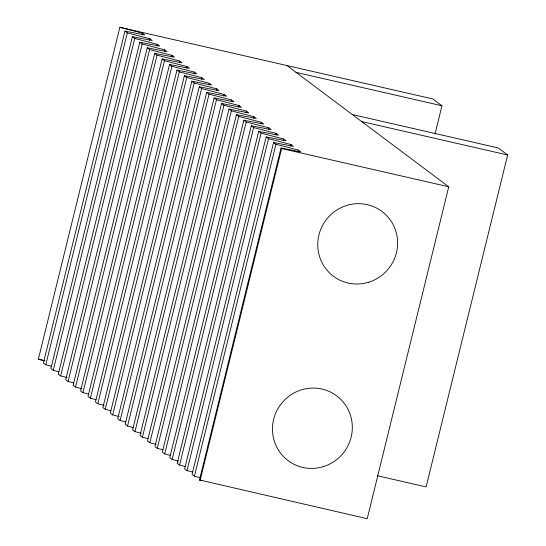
<?xml version="1.0" encoding="UTF-8"?>
<svg xmlns="http://www.w3.org/2000/svg" width="546" height="546" viewBox="0 0 546 546"><rect width="100%" height="100%" fill="white"/><g stroke="black" fill="none" stroke-linecap="round" stroke-linejoin="round"><path stroke-width="0.82" d="M44.786 360.872L38.357 359.207L119.874 27.3L432.882 98.963L441.96 105.767L435.053 133.913M119.874 27.3L142.397 33.149L144.82 34.958L124.945 31.102L43.421 363.001L45.789 364.776L51.42 366.236M45.789 364.776L127.307 32.869L124.945 31.102M127.307 32.869L149.829 38.718L152.252 40.527L132.378 36.671L50.853 368.57L53.221 370.345L58.852 371.806M53.221 370.345L134.739 38.438L132.378 36.671M134.739 38.438L157.262 44.287L159.685 46.096L139.81 42.24L58.286 374.14L60.647 375.914L67.083 377.586M141.994 34.801L142.397 33.149M60.647 375.914L142.172 44.008L139.81 42.24M142.172 44.008L164.694 49.857L167.117 51.665L147.243 47.809L65.718 379.709L68.079 381.483L73.71 382.944M149.427 40.37L149.829 38.718M68.079 381.483L149.604 49.577L147.243 47.809M149.604 49.577L172.126 55.426L174.549 57.241L154.675 53.378L73.15 385.285L75.512 387.053L81.948 388.725M156.859 45.939L157.262 44.287M75.512 387.053L157.036 55.146L154.675 53.378M157.036 55.146L179.559 60.995L181.975 62.81L162.107 58.948L80.583 390.854L82.944 392.622L88.575 394.082M164.291 51.508L164.694 49.857M82.944 392.622L164.469 60.722L162.107 58.948M164.469 60.722L186.991 66.564L189.407 68.38L169.54 64.517L88.015 396.423L90.377 398.191L96.007 399.652M171.724 57.084L172.126 55.426M90.377 398.191L171.901 66.291L169.54 64.517M171.901 66.291L194.424 72.133L196.84 73.949L176.972 70.086L95.448 401.993L97.809 403.76L104.245 405.432M179.156 62.654L179.559 60.995M97.809 403.76L179.334 71.86L176.972 70.086M179.334 71.86L201.856 77.709L204.272 79.518L184.405 75.655L102.88 407.562L105.241 409.336L110.872 410.797M186.589 68.223L186.991 66.564M105.241 409.336L186.766 77.43L184.405 75.655M186.766 77.43L209.289 83.279L211.705 85.087L191.837 81.231L110.312 413.131L112.674 414.905L119.11 416.571M194.014 73.792L194.424 72.133M112.674 414.905L194.199 82.999L191.837 81.231M194.199 82.999L216.721 88.848L219.137 90.656L199.27 86.8L117.745 418.7L120.106 420.475L125.737 421.935M201.454 79.361L201.856 77.709M120.106 420.475L201.631 88.568L199.27 86.8M201.631 88.568L224.153 94.417L226.57 96.226L206.702 92.37L125.177 424.269L127.539 426.044L133.169 427.504M208.879 84.93L209.289 83.279M127.539 426.044L209.063 94.137L206.702 92.37M209.063 94.137L231.586 99.986L234.002 101.802L214.134 97.939L132.61 429.845L134.971 431.613L141.407 433.285M216.312 90.499L216.721 88.848M134.971 431.613L216.496 99.713L214.134 97.939M216.496 99.713L239.018 105.555L241.434 107.371L221.56 103.508L140.042 435.415L142.404 437.182L148.034 438.643M223.744 96.069L224.153 94.417M142.404 437.182L223.928 105.282L221.56 103.508M223.928 105.282L246.451 111.125L248.867 112.94L228.992 109.077L147.468 440.984L149.836 442.751L156.272 444.424M231.176 101.645L231.586 99.986M149.836 442.751L231.361 110.852L228.992 109.077M231.361 110.852L253.883 116.694L256.299 118.509L236.425 114.646L154.907 446.553L157.268 448.321L162.899 449.781M238.609 107.214L239.018 105.555M157.268 448.321L238.793 116.421L236.425 114.646M238.793 116.421L261.309 122.263L263.732 124.079L243.857 120.216L162.333 452.122L164.701 453.89L170.332 455.357M246.041 112.783L246.451 111.125M164.701 453.89L246.219 121.99L243.857 120.216M246.219 121.99L268.748 127.832L271.164 129.648L251.29 125.785L169.765 457.691L172.133 459.466L178.562 461.131M253.474 118.352L253.883 116.694M172.133 459.466L253.651 127.559L251.29 125.785M253.651 127.559L276.174 133.408L278.596 135.217L258.722 131.361L177.197 463.261L179.566 465.035L185.196 466.496M260.906 123.922L261.309 122.263M179.566 465.035L261.084 133.128L258.722 131.361M261.084 133.128L283.606 138.977L286.029 140.786L266.155 136.93L184.63 468.83L186.998 470.604L192.629 472.065M268.339 129.491L268.748 127.832M186.998 470.604L268.516 138.698L266.155 136.93M268.516 138.698L291.038 144.547L293.461 146.355L273.587 142.499L192.062 474.399L194.424 476.173L200.054 477.634M275.771 135.06L276.174 133.408M194.424 476.173L275.948 144.267L273.587 142.499M286.978 65.561L448.744 186.793L367.226 518.7L199.495 479.968L281.019 148.068L300.894 151.924L298.471 150.116L275.948 144.267M283.203 140.629L283.606 138.977M200.123 480.439L281.647 148.539L281.019 148.068M290.636 146.198L291.038 144.547M298.068 151.768L298.471 150.116M352.341 114.544L498.245 147.952L507.643 154.996L426.126 486.902L377.211 475.702M199.495 479.968L201.979 480.453M296.055 72.365L441.96 105.767M361.745 121.594L507.643 154.996M281.647 148.539L448.744 186.793M38.357 359.207L44.165 360.537M368.721 282.221A40.486 39.619 -53.2 0 0 385.394 214.353A40.486 39.619 -53.2 0 0 318.925 234.978A40.486 39.619 -53.2 0 0 368.721 282.221M323.43 466.612A40.486 39.619 -53.2 0 0 340.103 398.744A40.486 39.619 -53.2 0 0 273.635 419.369A40.486 39.619 -53.2 0 0 323.43 466.612"/></g></svg>
